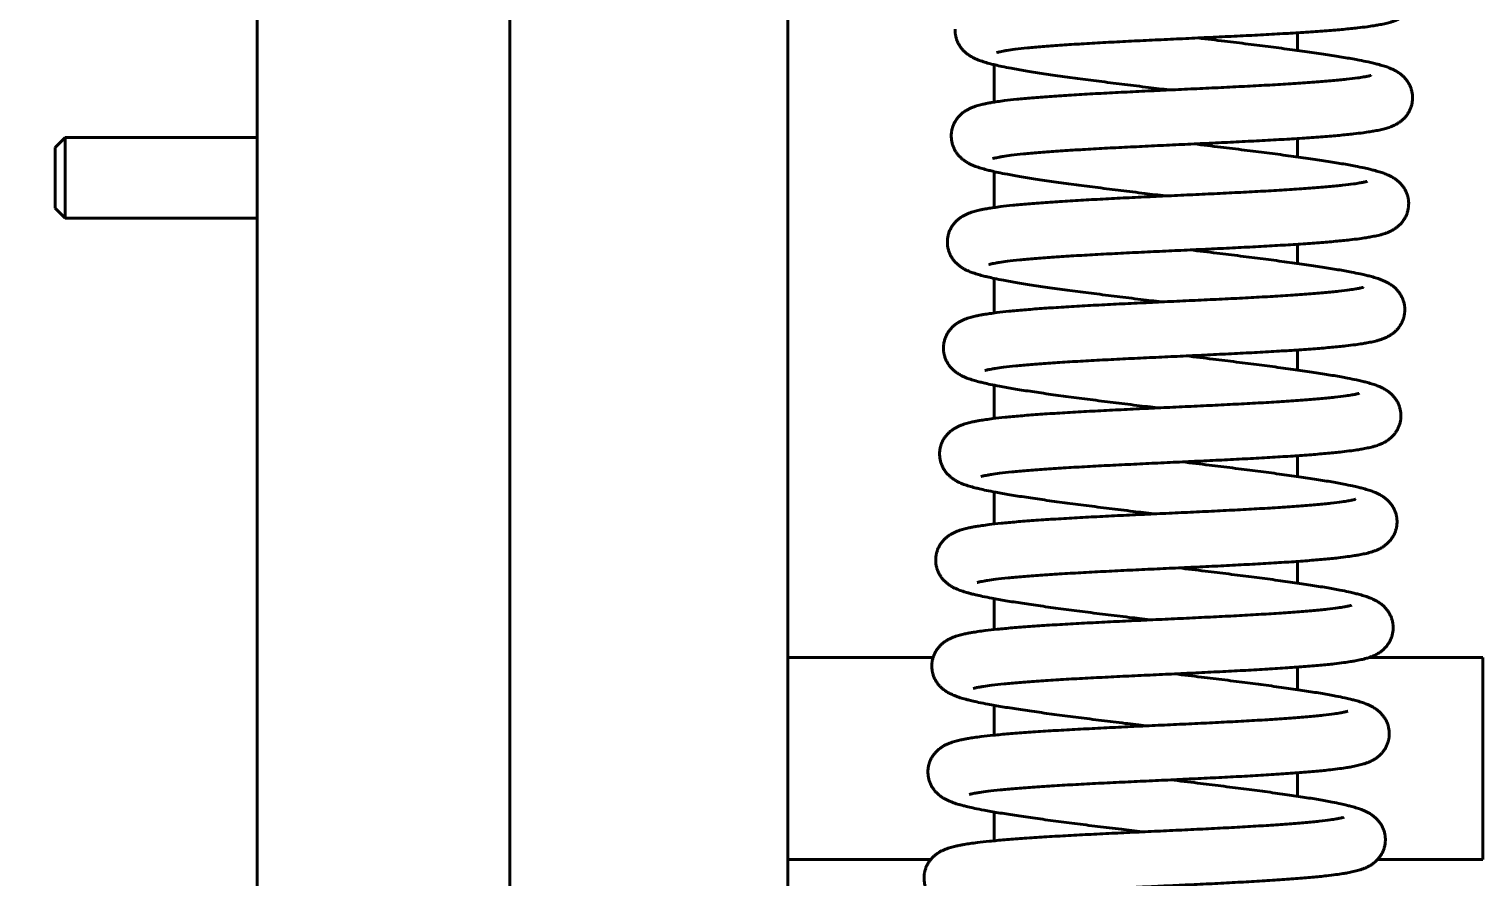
# Model space of a CAD drawing. Header units: millimetres. Extents: x 30271 to 35001, y 5679 to 9007.
# Drawn here: x 31768.6 to 32056.2, y 7870.9 to 8038.7 of the extents above; entities that cross this region are included whole.
import ezdxf

# ---------------------------------------------------------------- set-up
doc = ezdxf.new("R2010")
doc.units = ezdxf.units.MM
doc.linetypes.add('K5LT_BASIC', pattern=[0])
doc.layers.add('0 VIEW0', color=7, linetype='Continuous')
doc.layers.add('0 VIEW4', color=7, linetype='Continuous')
doc.styles.get("Standard").update_dxf_attribs({"font": 'verdana.TTF'})
doc.dimstyles.new('ISO-25', dxfattribs={"dimtxt": 80, "dimasz": 85, "dimexe": 20, "dimexo": 0, "dimgap": 20, "dimtad": 1, "dimtxsty": 'Standard', "dimcen": 2.5, "dimadec": 0, "dimazin": 0, "dimtfac": 1, "dimtmove": 0, "dimatfit": 3, "dimfxl": 0, "dimarcsym": 0})

# ---------------------------------------------------------------- blocks, each defined once
blk = doc.blocks.new('*D390')
at = {"layer": '0 VIEW4', "color": 0, "lineweight": -2}
for p, q in [((31884.63, 8748.66), (31711.42, 8748.66)), ((31731.42, 7835.28), (31731.42, 8663.66)), ((31843.73, 7750.28), (31711.42, 7750.28))]:
    blk.add_line(p, q, dxfattribs=at)
at = {"layer": '0 VIEW4', "color": 0}
for points in [[(31745.58, 8663.66), (31717.25, 8663.66), (31731.42, 8748.66)], [(31717.25, 7835.28), (31745.58, 7835.28), (31731.42, 7750.28)]]:
    blk.add_solid(points, dxfattribs=at)
at = {"layer": 'Defpoints', "color": 0}
for p in [(31731.42, 8748.66), (31884.63, 8748.66), (31843.73, 7750.28)]:
    blk.add_point(p, dxfattribs=at)
at = {"layer": '0 VIEW4', "color": 0, "linetype": 'K5LT_BASIC', "lineweight": 0, "ltscale": 100, "insert": (31691.42, 8249.47), "char_height": 40, "attachment_point": 5, "rotation": 90}
blk.add_mtext('L', dxfattribs=at)

msp = doc.modelspace()

# ---------------------------------------------------------------- linework, layer by layer
at = {"layer": '0 VIEW0', "color": 5, "linetype": 'K5LT_BASIC', "lineweight": 40}
for p, q in [((31813.726, 7829.284), (31813.726, 8539.284)), ((31863.726, 8539.284), (31863.726, 7829.284)), ((31918.726, 8529.284), (31918.726, 7829.284)), ((31918.726, 7829.284), (31918.726, 8135.284)), ((32019.51, 8034.505), (32019.51, 8037.999)), ((31959.51, 8031.685), (31959.51, 8024.266)), ((31775.726, 8017.284), (31773.726, 8015.284)), ((31775.726, 8017.284), (31813.726, 8017.284)), ((31775.726, 8017.284), (31775.726, 8001.284)), ((32019.51, 8013.413), (32019.51, 8017.062)), ((31773.726, 8015.284), (31773.726, 8003.284)), ((31959.51, 8010.521), (31959.51, 8003.396)), ((31775.726, 8001.284), (31773.726, 8003.284)), ((31775.726, 8001.284), (31813.726, 8001.284)), ((32019.51, 7992.321), (32019.51, 7996.126)), ((31959.51, 7989.368), (31959.51, 7982.516)), ((32019.51, 7971.226), (32019.51, 7975.191)), ((31959.51, 7968.224), (31959.51, 7961.628)), ((32019.51, 7950.131), (32019.51, 7954.258)), ((31959.51, 7947.088), (31959.51, 7940.733)), ((32019.51, 7929.033), (32019.51, 7933.326)), ((31959.51, 7925.958), (31959.51, 7919.832)), ((31918.726, 7914.284), (31947.442, 7914.284)), ((32033.638, 7914.284), (32056.226, 7914.284)), ((32056.226, 7914.284), (32056.226, 7874.284)), ((32019.51, 7907.934), (32019.51, 7912.395)), ((31959.51, 7904.833), (31959.51, 7898.926)), ((32019.51, 7886.833), (32019.51, 7891.467)), ((31959.51, 7883.713), (31959.51, 7878.016)), ((31946.956, 7874.284), (31918.726, 7874.284)), ((32056.226, 7874.284), (32035.367, 7874.284))]:
    msp.add_line(p, q, dxfattribs=at)
for points, knots in [([(32043.071, 8045.903), (32043.063, 8045.672), (32043.017, 8045.21), (32042.867, 8044.531), (32042.636, 8043.877), (32042.329, 8043.256), (32041.95, 8042.676), (32041.507, 8042.142), (32041.002, 8041.66), (32040.441, 8041.23), (32039.821, 8040.851), (32039.221, 8040.561), (32038.665, 8040.339), (32038.211, 8040.184), (32037.754, 8040.045), (32037.281, 8039.917), (32036.739, 8039.787), (32036.176, 8039.667), (32035.492, 8039.536), (32034.561, 8039.378), (32033.209, 8039.18), (32031.254, 8038.939), (32028.645, 8038.674), (32025.395, 8038.4), (32021.732, 8038.137), (32017.706, 8037.885), (32013.378, 8037.641), (32008.81, 8037.405), (32004.074, 8037.175), (31999.242, 8036.947), (31994.39, 8036.721), (31989.594, 8036.493), (31984.929, 8036.262), (31980.471, 8036.025), (31976.289, 8035.78), (31972.453, 8035.528), (31969.027, 8035.266), (31966.07, 8034.998), (31963.745, 8034.739), (31962.235, 8034.528), (31961.302, 8034.371), (31960.771, 8034.267), (31960.409, 8034.185), (31960.179, 8034.125), (31960.064, 8034.09), (31960.037, 8034.081), (31960.033, 8034.08)], [0, 0, 0, 0, 0.3126774, 0.6265971, 0.9447123, 1.269773, 1.6064316, 1.961802, 2.3469042, 2.7774334, 3.2793335, 3.8928726, 4.4104889, 4.9025019, 5.2640069, 5.8002264, 6.3360045, 6.8717827, 7.4075608, 8.2113329, 9.2834461, 10.6247441, 12.3990532, 14.2186829, 16.0664611, 17.9321959, 19.8093825, 21.6935925, 23.5816013, 25.4708738, 27.3592295, 29.2445953, 31.124789, 32.9972864, 34.8589209, 36.7054391, 38.5307735, 40.32574, 42.0754358, 43.5256194, 44.3280859, 45.1303191, 45.6648641, 46.198954, 46.7314699, 47, 47, 47, 47]), ([(31951.808, 8038.738), (31951.799, 8038.507), (31951.811, 8038.043), (31951.911, 8037.355), (31952.094, 8036.686), (31952.355, 8036.044), (31952.689, 8035.438), (31953.093, 8034.873), (31953.561, 8034.355), (31954.089, 8033.886), (31954.68, 8033.463), (31955.257, 8033.129), (31955.795, 8032.867), (31956.237, 8032.679), (31956.682, 8032.507), (31957.144, 8032.345), (31957.676, 8032.176), (31958.228, 8032.015), (31958.901, 8031.834), (31959.818, 8031.608), (31961.152, 8031.312), (31963.084, 8030.929), (31965.666, 8030.474), (31968.888, 8029.963), (31972.522, 8029.432), (31976.518, 8028.886), (31980.817, 8028.327), (31985.355, 8027.757), (31989.855, 8027.206), (31992.841, 8026.845), (31994.233, 8026.677)], [0, 0, 0, 0, 0.3843192, 0.7701653, 1.1611683, 1.5607081, 1.9745031, 2.4112973, 2.8846356, 3.4138092, 4.0307065, 4.784822, 5.4210365, 6.0257813, 6.4701156, 7.1291957, 7.7877333, 8.446271, 9.1048086, 10.0927439, 11.4105037, 13.0591248, 15.2399701, 17.4765202, 19.7476681, 22.040887, 24.3481816, 26.6641087, 28.9847051, 31, 31, 31, 31]), ([(32042.303, 8024.917), (32042.311, 8025.148), (32042.3, 8025.611), (32042.199, 8026.299), (32042.017, 8026.968), (32041.756, 8027.61), (32041.421, 8028.217), (32041.018, 8028.781), (32040.55, 8029.299), (32040.022, 8029.768), (32039.431, 8030.192), (32038.857, 8030.524), (32038.319, 8030.786), (32037.845, 8030.988), (32037.411, 8031.153), (32036.964, 8031.31), (32036.49, 8031.462), (32035.965, 8031.616), (32035.347, 8031.784), (32034.545, 8031.986), (32033.357, 8032.257), (32031.582, 8032.621), (32029.111, 8033.068), (32025.989, 8033.574), (32022.444, 8034.101), (32018.525, 8034.644), (32014.289, 8035.2), (32009.799, 8035.768), (32004.978, 8036.361), (32001.632, 8036.766), (31999.878, 8036.977)], [0, 0, 0, 0, 0.3841964, 0.7698201, 1.1602652, 1.5598921, 1.9744301, 2.4113334, 2.8838266, 3.4131193, 4.0301375, 4.7841697, 5.4120603, 6.0224243, 6.592392, 7.0785168, 7.7231762, 8.3564843, 8.9664014, 9.8577261, 10.9831517, 12.5765989, 14.7406988, 16.9669168, 19.2314848, 21.5204961, 23.8251337, 26.1394804, 28.4593009, 31, 31, 31, 31]), ([(31951.039, 8017.752), (31951.047, 8017.983), (31951.093, 8018.445), (31951.244, 8019.124), (31951.475, 8019.778), (31951.782, 8020.399), (31952.16, 8020.979), (31952.604, 8021.513), (31953.108, 8021.995), (31953.669, 8022.424), (31954.22, 8022.761), (31954.765, 8023.036), (31955.283, 8023.254), (31955.804, 8023.441), (31956.311, 8023.597), (31956.806, 8023.731), (31957.277, 8023.845), (31957.784, 8023.956), (31958.355, 8024.069), (31959.151, 8024.211), (31960.207, 8024.376), (31961.809, 8024.592), (31964.027, 8024.841), (31966.974, 8025.113), (31970.428, 8025.382), (31974.272, 8025.64), (31978.451, 8025.888), (31982.903, 8026.128), (31987.561, 8026.361), (31992.353, 8026.59), (31997.204, 8026.816), (32002.038, 8027.043), (32006.78, 8027.272), (32011.355, 8027.506), (32015.689, 8027.746), (32019.713, 8027.995), (32023.359, 8028.252), (32026.568, 8028.517), (32029.279, 8028.787), (32031.26, 8029.034), (32032.506, 8029.229), (32033.181, 8029.356), (32033.579, 8029.441), (32033.845, 8029.506), (32034.024, 8029.557), (32034.074, 8029.573), (32034.079, 8029.576)], [0, 0, 0, 0, 0.3123927, 0.6261803, 0.9437632, 1.2683347, 1.6047015, 1.9603052, 2.344795, 2.7747437, 3.2765352, 3.7144799, 4.2369204, 4.7593609, 5.2766206, 5.7804647, 6.2557903, 6.6731545, 7.2410291, 7.8428075, 8.7792866, 9.8507897, 11.459377, 13.2564057, 15.0893136, 16.9448536, 18.8148739, 20.6940125, 22.5785043, 24.4655098, 26.3527014, 28.2379801, 30.1192494, 31.9941961, 33.8600336, 35.7131444, 37.548526, 39.358845, 41.1326713, 42.8507408, 44.0565131, 44.858353, 45.3932334, 45.9280025, 46.4627716, 47, 47, 47, 47]), ([(32042.303, 8024.917), (32042.294, 8024.686), (32042.249, 8024.224), (32042.098, 8023.545), (32041.867, 8022.891), (32041.56, 8022.27), (32041.182, 8021.69), (32040.738, 8021.156), (32040.234, 8020.674), (32039.673, 8020.244), (32039.052, 8019.866), (32038.453, 8019.575), (32037.897, 8019.353), (32037.442, 8019.198), (32036.986, 8019.059), (32036.513, 8018.931), (32035.97, 8018.801), (32035.408, 8018.682), (32034.724, 8018.55), (32033.792, 8018.392), (32032.44, 8018.194), (32030.485, 8017.953), (32027.877, 8017.688), (32024.626, 8017.414), (32020.963, 8017.151), (32016.938, 8016.899), (32012.609, 8016.655), (32008.042, 8016.419), (32003.305, 8016.189), (31998.474, 8015.961), (31993.621, 8015.735), (31988.825, 8015.507), (31984.161, 8015.276), (31979.702, 8015.039), (31975.521, 8014.795), (31971.685, 8014.542), (31968.258, 8014.28), (31965.301, 8014.012), (31962.976, 8013.753), (31961.466, 8013.542), (31960.534, 8013.385), (31960.002, 8013.281), (31959.641, 8013.199), (31959.411, 8013.139), (31959.296, 8013.104), (31959.269, 8013.095), (31959.265, 8013.094)], [0, 0, 0, 0, 0.3126774, 0.6265971, 0.9447123, 1.269773, 1.6064316, 1.961802, 2.3469042, 2.7774334, 3.2793335, 3.8928726, 4.4104889, 4.9025019, 5.2640069, 5.8002264, 6.3360045, 6.8717827, 7.4075608, 8.2113329, 9.2834461, 10.6247441, 12.3990532, 14.2186829, 16.0664611, 17.9321959, 19.8093825, 21.6935925, 23.5816013, 25.4708738, 27.3592295, 29.2445953, 31.124789, 32.9972864, 34.8589209, 36.7054391, 38.5307735, 40.32574, 42.0754358, 43.5256194, 44.3280859, 45.1303191, 45.6648641, 46.198954, 46.7314699, 47, 47, 47, 47]), ([(31951.039, 8017.752), (31951.03, 8017.521), (31951.042, 8017.057), (31951.143, 8016.369), (31951.325, 8015.7), (31951.586, 8015.058), (31951.921, 8014.452), (31952.324, 8013.887), (31952.792, 8013.369), (31953.32, 8012.9), (31953.911, 8012.477), (31954.488, 8012.143), (31955.026, 8011.881), (31955.468, 8011.693), (31955.913, 8011.521), (31956.376, 8011.359), (31956.908, 8011.19), (31957.459, 8011.029), (31958.132, 8010.848), (31959.049, 8010.622), (31960.383, 8010.326), (31962.316, 8009.943), (31964.898, 8009.488), (31968.119, 8008.977), (31971.753, 8008.447), (31975.749, 8007.9), (31980.049, 8007.341), (31984.587, 8006.771), (31989.086, 8006.22), (31992.072, 8005.859), (31993.464, 8005.691)], [0, 0, 0, 0, 0.3843192, 0.7701653, 1.1611683, 1.5607081, 1.9745031, 2.4112973, 2.8846356, 3.4138092, 4.0307065, 4.784822, 5.4210365, 6.0257813, 6.4701156, 7.1291957, 7.7877333, 8.446271, 9.1048086, 10.0927439, 11.4105037, 13.0591248, 15.2399701, 17.4765202, 19.7476681, 22.040887, 24.3481816, 26.6641087, 28.9847051, 31, 31, 31, 31]), ([(32041.534, 8003.931), (32041.543, 8004.162), (32041.531, 8004.626), (32041.431, 8005.313), (32041.248, 8005.982), (32040.988, 8006.624), (32040.653, 8007.231), (32040.249, 8007.795), (32039.782, 8008.313), (32039.254, 8008.782), (32038.662, 8009.206), (32038.088, 8009.538), (32037.55, 8009.8), (32037.076, 8010.002), (32036.642, 8010.168), (32036.195, 8010.324), (32035.722, 8010.476), (32035.197, 8010.63), (32034.579, 8010.799), (32033.777, 8011), (32032.589, 8011.271), (32030.813, 8011.635), (32028.343, 8012.082), (32025.22, 8012.589), (32021.676, 8013.115), (32017.757, 8013.658), (32013.521, 8014.214), (32009.031, 8014.782), (32004.209, 8015.375), (32000.864, 8015.78), (31999.109, 8015.992)], [0, 0, 0, 0, 0.3841964, 0.7698201, 1.1602652, 1.5598921, 1.9744301, 2.4113334, 2.8838266, 3.4131193, 4.0301375, 4.7841697, 5.4120603, 6.0224243, 6.592392, 7.0785168, 7.7231762, 8.3564843, 8.9664014, 9.8577261, 10.9831517, 12.5765989, 14.7406988, 16.9669168, 19.2314848, 21.5204961, 23.8251337, 26.1394804, 28.459301, 31, 31, 31, 31]), ([(31950.271, 7996.766), (31950.279, 7996.997), (31950.324, 7997.459), (31950.475, 7998.138), (31950.706, 7998.792), (31951.013, 7999.413), (31951.391, 7999.993), (31951.835, 8000.527), (31952.34, 8001.009), (31952.901, 8001.438), (31953.451, 8001.775), (31953.996, 8002.05), (31954.514, 8002.268), (31955.036, 8002.455), (31955.543, 8002.611), (31956.037, 8002.745), (31956.508, 8002.859), (31957.015, 8002.97), (31957.586, 8003.084), (31958.382, 8003.225), (31959.439, 8003.391), (31961.04, 8003.606), (31963.259, 8003.855), (31966.205, 8004.128), (31969.66, 8004.396), (31973.504, 8004.654), (31977.683, 8004.902), (31982.135, 8005.142), (31986.792, 8005.375), (31991.584, 8005.604), (31996.435, 8005.83), (32001.27, 8006.057), (32006.012, 8006.286), (32010.587, 8006.52), (32014.921, 8006.76), (32018.944, 8007.009), (32022.591, 8007.266), (32025.799, 8007.531), (32028.51, 8007.801), (32030.491, 8008.048), (32031.738, 8008.243), (32032.412, 8008.37), (32032.811, 8008.455), (32033.076, 8008.52), (32033.256, 8008.571), (32033.306, 8008.588), (32033.31, 8008.59)], [0, 0, 0, 0, 0.3123927, 0.6261803, 0.9437632, 1.2683347, 1.6047015, 1.9603052, 2.344795, 2.7747437, 3.2765352, 3.7144799, 4.2369204, 4.7593609, 5.2766206, 5.7804647, 6.2557903, 6.6731545, 7.2410291, 7.8428075, 8.7792866, 9.8507897, 11.459377, 13.2564057, 15.0893136, 16.9448536, 18.8148739, 20.6940125, 22.5785043, 24.4655098, 26.3527014, 28.2379801, 30.1192494, 31.9941961, 33.8600336, 35.7131444, 37.548526, 39.358845, 41.1326713, 42.8507408, 44.0565131, 44.858353, 45.3932334, 45.9280025, 46.4627716, 47, 47, 47, 47]), ([(32041.534, 8003.931), (32041.526, 8003.7), (32041.48, 8003.238), (32041.33, 8002.559), (32041.099, 8001.905), (32040.791, 8001.284), (32040.413, 8000.704), (32039.969, 8000.17), (32039.465, 7999.688), (32038.904, 7999.258), (32038.284, 7998.88), (32037.684, 7998.59), (32037.128, 7998.367), (32036.674, 7998.212), (32036.217, 7998.073), (32035.744, 7997.945), (32035.201, 7997.816), (32034.639, 7997.696), (32033.955, 7997.564), (32033.024, 7997.406), (32031.672, 7997.208), (32029.717, 7996.967), (32027.108, 7996.702), (32023.858, 7996.428), (32020.195, 7996.165), (32016.169, 7995.913), (32011.841, 7995.669), (32007.273, 7995.433), (32002.537, 7995.203), (31997.705, 7994.975), (31992.853, 7994.749), (31988.057, 7994.521), (31983.392, 7994.29), (31978.934, 7994.053), (31974.752, 7993.809), (31970.916, 7993.556), (31967.49, 7993.295), (31964.533, 7993.026), (31962.208, 7992.767), (31960.698, 7992.556), (31959.765, 7992.399), (31959.234, 7992.295), (31958.872, 7992.213), (31958.642, 7992.153), (31958.527, 7992.118), (31958.5, 7992.109), (31958.496, 7992.108)], [0, 0, 0, 0, 0.3126774, 0.6265971, 0.9447123, 1.269773, 1.6064316, 1.961802, 2.3469042, 2.7774334, 3.2793335, 3.8928726, 4.4104889, 4.9025019, 5.2640069, 5.8002264, 6.3360045, 6.8717827, 7.4075608, 8.2113329, 9.2834461, 10.6247441, 12.3990532, 14.2186829, 16.0664611, 17.9321959, 19.8093825, 21.6935925, 23.5816013, 25.4708738, 27.3592295, 29.2445953, 31.124789, 32.9972864, 34.8589209, 36.7054391, 38.5307735, 40.32574, 42.0754358, 43.5256194, 44.3280859, 45.1303191, 45.6648641, 46.198954, 46.7314699, 47, 47, 47, 47]), ([(31950.271, 7996.766), (31950.262, 7996.535), (31950.274, 7996.071), (31950.374, 7995.383), (31950.557, 7994.714), (31950.818, 7994.072), (31951.152, 7993.466), (31951.556, 7992.901), (31952.023, 7992.383), (31952.552, 7991.914), (31953.143, 7991.491), (31953.719, 7991.158), (31954.258, 7990.895), (31954.699, 7990.707), (31955.145, 7990.535), (31955.607, 7990.373), (31956.139, 7990.204), (31956.691, 7990.043), (31957.363, 7989.862), (31958.281, 7989.636), (31959.615, 7989.34), (31961.547, 7988.957), (31964.129, 7988.502), (31967.351, 7987.991), (31970.985, 7987.461), (31974.981, 7986.914), (31979.28, 7986.355), (31983.818, 7985.785), (31988.317, 7985.234), (31991.304, 7984.873), (31992.696, 7984.705)], [0, 0, 0, 0, 0.3843192, 0.7701653, 1.1611683, 1.5607081, 1.9745031, 2.4112973, 2.8846356, 3.4138092, 4.0307065, 4.784822, 5.4210365, 6.0257813, 6.4701156, 7.1291957, 7.7877333, 8.446271, 9.1048086, 10.0927439, 11.4105037, 13.0591248, 15.2399701, 17.4765202, 19.7476681, 22.040887, 24.3481816, 26.6641087, 28.9847051, 31, 31, 31, 31]), ([(32040.765, 7982.945), (32040.774, 7983.176), (32040.763, 7983.64), (32040.662, 7984.327), (32040.48, 7984.996), (32040.219, 7985.638), (32039.884, 7986.245), (32039.48, 7986.809), (32039.013, 7987.327), (32038.485, 7987.796), (32037.894, 7988.22), (32037.32, 7988.552), (32036.782, 7988.814), (32036.308, 7989.016), (32035.874, 7989.182), (32035.427, 7989.338), (32034.953, 7989.49), (32034.428, 7989.644), (32033.81, 7989.813), (32033.008, 7990.014), (32031.82, 7990.286), (32030.045, 7990.649), (32027.574, 7991.096), (32024.452, 7991.603), (32020.907, 7992.129), (32016.988, 7992.672), (32012.752, 7993.229), (32008.262, 7993.796), (32003.44, 7994.389), (32000.095, 7994.794), (31998.34, 7995.006)], [0, 0, 0, 0, 0.3841964, 0.7698201, 1.1602652, 1.5598921, 1.9744301, 2.4113334, 2.8838266, 3.4131193, 4.0301375, 4.7841697, 5.4120603, 6.0224243, 6.592392, 7.0785168, 7.7231762, 8.3564843, 8.9664014, 9.8577261, 10.9831517, 12.5765989, 14.7406988, 16.9669168, 19.2314848, 21.5204961, 23.8251337, 26.1394804, 28.4593009, 31, 31, 31, 31]), ([(31949.502, 7975.78), (31949.51, 7976.011), (31949.556, 7976.473), (31949.707, 7977.152), (31949.938, 7977.806), (31950.245, 7978.427), (31950.623, 7979.007), (31951.067, 7979.541), (31951.571, 7980.023), (31952.132, 7980.453), (31952.683, 7980.789), (31953.228, 7981.064), (31953.746, 7981.282), (31954.267, 7981.469), (31954.774, 7981.625), (31955.269, 7981.759), (31955.74, 7981.873), (31956.247, 7981.984), (31956.818, 7982.098), (31957.614, 7982.239), (31958.67, 7982.405), (31960.271, 7982.62), (31962.49, 7982.869), (31965.437, 7983.142), (31968.891, 7983.41), (31972.735, 7983.668), (31976.914, 7983.916), (31981.366, 7984.156), (31986.024, 7984.389), (31990.815, 7984.618), (31995.666, 7984.844), (32000.501, 7985.071), (32005.243, 7985.3), (32009.818, 7985.534), (32014.152, 7985.774), (32018.176, 7986.023), (32021.822, 7986.28), (32025.03, 7986.545), (32027.741, 7986.815), (32029.722, 7987.062), (32030.969, 7987.257), (32031.644, 7987.384), (32032.042, 7987.47), (32032.308, 7987.534), (32032.487, 7987.585), (32032.537, 7987.602), (32032.542, 7987.604)], [0, 0, 0, 0, 0.3123927, 0.6261803, 0.9437632, 1.2683347, 1.6047015, 1.9603052, 2.344795, 2.7747437, 3.2765352, 3.7144799, 4.2369204, 4.7593609, 5.2766206, 5.7804647, 6.2557903, 6.6731545, 7.2410291, 7.8428075, 8.7792866, 9.8507897, 11.459377, 13.2564057, 15.0893136, 16.9448536, 18.8148739, 20.6940125, 22.5785043, 24.4655098, 26.3527014, 28.2379801, 30.1192494, 31.9941961, 33.8600336, 35.7131444, 37.548526, 39.358845, 41.1326713, 42.8507408, 44.0565131, 44.858353, 45.3932334, 45.9280025, 46.4627716, 47, 47, 47, 47]), ([(32040.765, 7982.945), (32040.757, 7982.714), (32040.712, 7982.252), (32040.561, 7981.573), (32040.33, 7980.919), (32040.023, 7980.298), (32039.645, 7979.718), (32039.201, 7979.184), (32038.697, 7978.702), (32038.135, 7978.273), (32037.515, 7977.894), (32036.916, 7977.604), (32036.359, 7977.382), (32035.905, 7977.226), (32035.449, 7977.087), (32034.976, 7976.959), (32034.433, 7976.83), (32033.871, 7976.71), (32033.187, 7976.578), (32032.255, 7976.42), (32030.903, 7976.222), (32028.948, 7975.981), (32026.339, 7975.716), (32023.089, 7975.443), (32019.426, 7975.179), (32015.401, 7974.927), (32011.072, 7974.683), (32006.505, 7974.447), (32001.768, 7974.217), (31996.936, 7973.99), (31992.084, 7973.763), (31987.288, 7973.535), (31982.624, 7973.304), (31978.165, 7973.067), (31973.984, 7972.823), (31970.148, 7972.57), (31966.721, 7972.309), (31963.764, 7972.04), (31961.439, 7971.781), (31959.929, 7971.57), (31958.996, 7971.413), (31958.465, 7971.309), (31958.104, 7971.227), (31957.874, 7971.167), (31957.759, 7971.132), (31957.731, 7971.123), (31957.727, 7971.122)], [0, 0, 0, 0, 0.3126774, 0.6265971, 0.9447123, 1.269773, 1.6064316, 1.961802, 2.3469042, 2.7774334, 3.2793335, 3.8928726, 4.4104889, 4.9025019, 5.2640069, 5.8002264, 6.3360045, 6.8717827, 7.4075608, 8.2113329, 9.2834461, 10.6247441, 12.3990532, 14.2186829, 16.0664611, 17.9321959, 19.8093825, 21.6935925, 23.5816013, 25.4708738, 27.3592295, 29.2445953, 31.124789, 32.9972864, 34.8589209, 36.7054391, 38.5307735, 40.32574, 42.0754358, 43.5256194, 44.3280859, 45.1303191, 45.6648641, 46.198954, 46.7314699, 47, 47, 47, 47]), ([(31949.502, 7975.78), (31949.493, 7975.549), (31949.505, 7975.085), (31949.606, 7974.397), (31949.788, 7973.728), (31950.049, 7973.086), (31950.384, 7972.48), (31950.787, 7971.915), (31951.255, 7971.397), (31951.783, 7970.928), (31952.374, 7970.505), (31952.951, 7970.172), (31953.489, 7969.909), (31953.931, 7969.721), (31954.376, 7969.55), (31954.838, 7969.387), (31955.37, 7969.218), (31955.922, 7969.057), (31956.595, 7968.876), (31957.512, 7968.65), (31958.846, 7968.354), (31960.778, 7967.971), (31963.361, 7967.516), (31966.582, 7967.005), (31970.216, 7966.475), (31974.212, 7965.928), (31978.512, 7965.369), (31983.05, 7964.799), (31987.549, 7964.248), (31990.535, 7963.887), (31991.927, 7963.719)], [0, 0, 0, 0, 0.3843192, 0.7701653, 1.1611683, 1.5607081, 1.9745031, 2.4112973, 2.8846356, 3.4138092, 4.0307065, 4.784822, 5.4210365, 6.0257813, 6.4701156, 7.1291957, 7.7877333, 8.446271, 9.1048086, 10.0927439, 11.4105037, 13.0591248, 15.2399701, 17.4765202, 19.7476681, 22.040887, 24.3481816, 26.6641087, 28.9847051, 31, 31, 31, 31]), ([(32039.997, 7961.959), (32040.006, 7962.19), (32039.994, 7962.654), (32039.893, 7963.341), (32039.711, 7964.01), (32039.45, 7964.652), (32039.116, 7965.259), (32038.712, 7965.824), (32038.244, 7966.341), (32037.716, 7966.81), (32037.125, 7967.234), (32036.551, 7967.566), (32036.013, 7967.828), (32035.539, 7968.03), (32035.105, 7968.196), (32034.658, 7968.352), (32034.184, 7968.504), (32033.659, 7968.658), (32033.041, 7968.827), (32032.239, 7969.028), (32031.051, 7969.3), (32029.276, 7969.663), (32026.806, 7970.111), (32023.683, 7970.617), (32020.138, 7971.143), (32016.22, 7971.686), (32011.983, 7972.243), (32007.494, 7972.81), (32002.672, 7973.403), (31999.327, 7973.808), (31997.572, 7974.02)], [0, 0, 0, 0, 0.3841964, 0.7698201, 1.1602652, 1.5598921, 1.9744301, 2.4113334, 2.8838266, 3.4131193, 4.0301375, 4.7841697, 5.4120603, 6.0224243, 6.592392, 7.0785168, 7.7231762, 8.3564843, 8.9664014, 9.8577261, 10.9831517, 12.5765989, 14.7406988, 16.9669168, 19.2314848, 21.5204961, 23.8251337, 26.1394804, 28.4593009, 31, 31, 31, 31]), ([(31948.733, 7954.794), (31948.742, 7955.025), (31948.787, 7955.487), (31948.938, 7956.166), (31949.169, 7956.82), (31949.476, 7957.441), (31949.854, 7958.021), (31950.298, 7958.555), (31950.803, 7959.037), (31951.364, 7959.467), (31951.914, 7959.803), (31952.459, 7960.078), (31952.977, 7960.297), (31953.499, 7960.483), (31954.006, 7960.64), (31954.5, 7960.773), (31954.971, 7960.887), (31955.478, 7960.998), (31956.049, 7961.112), (31956.845, 7961.254), (31957.902, 7961.419), (31959.503, 7961.634), (31961.722, 7961.883), (31964.668, 7962.156), (31968.123, 7962.424), (31971.967, 7962.682), (31976.146, 7962.93), (31980.598, 7963.17), (31985.255, 7963.403), (31990.047, 7963.632), (31994.898, 7963.858), (31999.733, 7964.085), (32004.475, 7964.314), (32009.049, 7964.548), (32013.383, 7964.788), (32017.407, 7965.037), (32021.054, 7965.294), (32024.262, 7965.559), (32026.973, 7965.829), (32028.954, 7966.076), (32030.2, 7966.271), (32030.875, 7966.398), (32031.274, 7966.484), (32031.539, 7966.548), (32031.719, 7966.599), (32031.768, 7966.616), (32031.773, 7966.618)], [0, 0, 0, 0, 0.3123927, 0.6261803, 0.9437632, 1.2683347, 1.6047015, 1.9603052, 2.344795, 2.7747437, 3.2765352, 3.7144799, 4.2369204, 4.7593609, 5.2766206, 5.7804647, 6.2557903, 6.6731545, 7.2410291, 7.8428075, 8.7792866, 9.8507897, 11.459377, 13.2564057, 15.0893136, 16.9448536, 18.8148739, 20.6940125, 22.5785043, 24.4655098, 26.3527014, 28.2379801, 30.1192494, 31.9941961, 33.8600336, 35.7131444, 37.548526, 39.358845, 41.1326713, 42.8507408, 44.0565131, 44.858353, 45.3932334, 45.9280025, 46.4627716, 47, 47, 47, 47]), ([(32039.997, 7961.959), (32039.989, 7961.728), (32039.943, 7961.266), (32039.792, 7960.587), (32039.561, 7959.933), (32039.254, 7959.312), (32038.876, 7958.732), (32038.432, 7958.198), (32037.928, 7957.716), (32037.367, 7957.287), (32036.746, 7956.908), (32036.147, 7956.618), (32035.591, 7956.396), (32035.137, 7956.24), (32034.68, 7956.101), (32034.207, 7955.973), (32033.664, 7955.844), (32033.102, 7955.724), (32032.418, 7955.592), (32031.486, 7955.434), (32030.135, 7955.236), (32028.179, 7954.996), (32025.571, 7954.731), (32022.32, 7954.457), (32018.657, 7954.194), (32014.632, 7953.941), (32010.303, 7953.697), (32005.736, 7953.461), (32001, 7953.231), (31996.168, 7953.004), (31991.316, 7952.777), (31986.52, 7952.55), (31981.855, 7952.318), (31977.396, 7952.081), (31973.215, 7951.837), (31969.379, 7951.584), (31965.953, 7951.323), (31962.995, 7951.054), (31960.671, 7950.795), (31959.161, 7950.584), (31958.228, 7950.427), (31957.697, 7950.323), (31957.335, 7950.241), (31957.105, 7950.181), (31956.99, 7950.146), (31956.963, 7950.137), (31956.959, 7950.136)], [0, 0, 0, 0, 0.3126774, 0.6265971, 0.9447123, 1.269773, 1.6064316, 1.961802, 2.3469042, 2.7774334, 3.2793335, 3.8928726, 4.4104889, 4.9025019, 5.2640069, 5.8002264, 6.3360045, 6.8717827, 7.4075608, 8.2113329, 9.2834461, 10.6247441, 12.3990532, 14.2186829, 16.0664611, 17.9321959, 19.8093825, 21.6935925, 23.5816013, 25.4708738, 27.3592295, 29.2445953, 31.124789, 32.9972864, 34.8589209, 36.7054391, 38.5307735, 40.32574, 42.0754358, 43.5256194, 44.3280859, 45.1303191, 45.6648641, 46.198954, 46.7314699, 47, 47, 47, 47]), ([(31948.733, 7954.794), (31948.725, 7954.563), (31948.736, 7954.099), (31948.837, 7953.411), (31949.02, 7952.742), (31949.28, 7952.1), (31949.615, 7951.494), (31950.019, 7950.929), (31950.486, 7950.411), (31951.015, 7949.942), (31951.606, 7949.519), (31952.182, 7949.186), (31952.721, 7948.924), (31953.162, 7948.735), (31953.607, 7948.564), (31954.07, 7948.401), (31954.602, 7948.232), (31955.154, 7948.071), (31955.826, 7947.89), (31956.744, 7947.664), (31958.077, 7947.368), (31960.01, 7946.985), (31962.592, 7946.53), (31965.814, 7946.019), (31969.448, 7945.489), (31973.444, 7944.942), (31977.743, 7944.383), (31982.281, 7943.813), (31986.78, 7943.262), (31989.766, 7942.901), (31991.158, 7942.733)], [0, 0, 0, 0, 0.3843192, 0.7701653, 1.1611683, 1.5607081, 1.9745031, 2.4112973, 2.8846356, 3.4138092, 4.0307065, 4.784822, 5.4210365, 6.0257813, 6.4701156, 7.1291957, 7.7877333, 8.446271, 9.1048086, 10.0927439, 11.4105037, 13.0591248, 15.2399701, 17.4765202, 19.7476681, 22.040887, 24.3481816, 26.6641087, 28.9847051, 31, 31, 31, 31]), ([(32039.228, 7940.973), (32039.237, 7941.204), (32039.225, 7941.668), (32039.125, 7942.355), (32038.943, 7943.024), (32038.682, 7943.666), (32038.347, 7944.273), (32037.943, 7944.838), (32037.476, 7945.355), (32036.948, 7945.824), (32036.357, 7946.248), (32035.782, 7946.58), (32035.244, 7946.842), (32034.771, 7947.044), (32034.337, 7947.21), (32033.889, 7947.366), (32033.416, 7947.518), (32032.891, 7947.672), (32032.273, 7947.841), (32031.471, 7948.042), (32030.283, 7948.314), (32028.508, 7948.677), (32026.037, 7949.125), (32022.915, 7949.631), (32019.37, 7950.157), (32015.451, 7950.7), (32011.215, 7951.257), (32006.725, 7951.824), (32001.903, 7952.417), (31998.558, 7952.822), (31996.803, 7953.034)], [0, 0, 0, 0, 0.3841964, 0.7698201, 1.1602652, 1.5598921, 1.9744301, 2.4113334, 2.8838266, 3.4131193, 4.0301375, 4.7841697, 5.4120603, 6.0224243, 6.592392, 7.0785168, 7.7231762, 8.3564843, 8.9664014, 9.8577261, 10.9831517, 12.5765989, 14.7406988, 16.9669168, 19.2314848, 21.5204961, 23.8251337, 26.1394804, 28.4593009, 31, 31, 31, 31]), ([(31947.965, 7933.808), (31947.973, 7934.039), (31948.019, 7934.501), (31948.169, 7935.18), (31948.4, 7935.834), (31948.707, 7936.455), (31949.086, 7937.035), (31949.53, 7937.569), (31950.034, 7938.052), (31950.595, 7938.481), (31951.145, 7938.817), (31951.691, 7939.092), (31952.208, 7939.311), (31952.73, 7939.497), (31953.237, 7939.654), (31953.732, 7939.787), (31954.203, 7939.901), (31954.709, 7940.012), (31955.281, 7940.126), (31956.077, 7940.268), (31957.133, 7940.433), (31958.734, 7940.648), (31960.953, 7940.897), (31963.9, 7941.17), (31967.354, 7941.438), (31971.198, 7941.696), (31975.377, 7941.944), (31979.829, 7942.184), (31984.487, 7942.417), (31989.278, 7942.646), (31994.129, 7942.872), (31998.964, 7943.099), (32003.706, 7943.328), (32008.281, 7943.562), (32012.615, 7943.803), (32016.638, 7944.051), (32020.285, 7944.308), (32023.493, 7944.573), (32026.204, 7944.843), (32028.185, 7945.091), (32029.432, 7945.285), (32030.107, 7945.412), (32030.505, 7945.498), (32030.771, 7945.562), (32030.95, 7945.613), (32031, 7945.63), (32031.005, 7945.632)], [0, 0, 0, 0, 0.3123927, 0.6261803, 0.9437632, 1.2683347, 1.6047015, 1.9603052, 2.344795, 2.7747437, 3.2765352, 3.7144799, 4.2369204, 4.7593609, 5.2766206, 5.7804647, 6.2557903, 6.6731545, 7.2410291, 7.8428075, 8.7792866, 9.8507897, 11.459377, 13.2564057, 15.0893136, 16.9448536, 18.8148739, 20.6940125, 22.5785043, 24.4655098, 26.3527014, 28.2379801, 30.1192494, 31.9941961, 33.8600336, 35.7131444, 37.548526, 39.358845, 41.1326713, 42.8507408, 44.0565131, 44.858353, 45.3932334, 45.9280025, 46.4627716, 47, 47, 47, 47]), ([(32039.228, 7940.973), (32039.22, 7940.742), (32039.175, 7940.28), (32039.024, 7939.601), (32038.793, 7938.947), (32038.486, 7938.326), (32038.108, 7937.746), (32037.664, 7937.212), (32037.16, 7936.73), (32036.598, 7936.301), (32035.978, 7935.922), (32035.378, 7935.632), (32034.822, 7935.41), (32034.368, 7935.254), (32033.912, 7935.116), (32033.439, 7934.988), (32032.896, 7934.858), (32032.334, 7934.738), (32031.649, 7934.606), (32030.718, 7934.448), (32029.366, 7934.25), (32027.411, 7934.01), (32024.802, 7933.745), (32021.552, 7933.471), (32017.889, 7933.208), (32013.864, 7932.955), (32009.535, 7932.712), (32004.967, 7932.476), (32000.231, 7932.245), (31995.399, 7932.018), (31990.547, 7931.791), (31985.751, 7931.564), (31981.087, 7931.332), (31976.628, 7931.095), (31972.446, 7930.851), (31968.611, 7930.598), (31965.184, 7930.337), (31962.227, 7930.068), (31959.902, 7929.809), (31958.392, 7929.598), (31957.459, 7929.441), (31956.928, 7929.337), (31956.566, 7929.255), (31956.336, 7929.195), (31956.221, 7929.161), (31956.194, 7929.151), (31956.19, 7929.15)], [0, 0, 0, 0, 0.3126774, 0.6265971, 0.9447123, 1.269773, 1.6064316, 1.961802, 2.3469042, 2.7774334, 3.2793335, 3.8928726, 4.4104889, 4.9025019, 5.2640069, 5.8002264, 6.3360045, 6.8717827, 7.4075608, 8.2113329, 9.2834461, 10.6247441, 12.3990532, 14.2186829, 16.0664611, 17.9321959, 19.8093825, 21.6935925, 23.5816013, 25.4708738, 27.3592295, 29.2445953, 31.124789, 32.9972864, 34.8589209, 36.7054391, 38.5307735, 40.32574, 42.0754358, 43.5256194, 44.3280859, 45.1303191, 45.6648641, 46.198954, 46.7314699, 47, 47, 47, 47]), ([(31947.965, 7933.808), (31947.956, 7933.577), (31947.968, 7933.113), (31948.068, 7932.426), (31948.251, 7931.756), (31948.512, 7931.114), (31948.847, 7930.508), (31949.25, 7929.943), (31949.718, 7929.425), (31950.246, 7928.956), (31950.837, 7928.533), (31951.414, 7928.2), (31951.952, 7927.938), (31952.394, 7927.75), (31952.839, 7927.578), (31953.301, 7927.415), (31953.833, 7927.246), (31954.385, 7927.086), (31955.058, 7926.904), (31955.975, 7926.678), (31957.309, 7926.382), (31959.241, 7925.999), (31961.824, 7925.544), (31965.045, 7925.033), (31968.679, 7924.503), (31972.675, 7923.956), (31976.975, 7923.397), (31981.512, 7922.827), (31986.012, 7922.277), (31988.998, 7921.915), (31990.39, 7921.748)], [0, 0, 0, 0, 0.3843192, 0.7701653, 1.1611683, 1.5607081, 1.9745031, 2.4112973, 2.8846356, 3.4138092, 4.0307065, 4.784822, 5.4210365, 6.0257813, 6.4701156, 7.1291957, 7.7877333, 8.446271, 9.1048086, 10.0927439, 11.4105037, 13.0591248, 15.2399701, 17.4765202, 19.7476681, 22.040887, 24.3481816, 26.6641087, 28.9847051, 31, 31, 31, 31]), ([(32038.46, 7919.987), (32038.468, 7920.218), (32038.457, 7920.682), (32038.356, 7921.369), (32038.174, 7922.038), (32037.913, 7922.68), (32037.578, 7923.287), (32037.175, 7923.852), (32036.707, 7924.369), (32036.179, 7924.839), (32035.588, 7925.262), (32035.014, 7925.594), (32034.476, 7925.856), (32034.002, 7926.058), (32033.568, 7926.224), (32033.121, 7926.38), (32032.647, 7926.532), (32032.122, 7926.686), (32031.504, 7926.855), (32030.702, 7927.056), (32029.514, 7927.328), (32027.739, 7927.691), (32025.269, 7928.139), (32022.146, 7928.645), (32018.601, 7929.171), (32014.682, 7929.714), (32010.446, 7930.271), (32005.956, 7930.838), (32001.135, 7931.431), (31997.79, 7931.836), (31996.035, 7932.048)], [0, 0, 0, 0, 0.3841964, 0.7698201, 1.1602652, 1.5598921, 1.9744301, 2.4113334, 2.8838266, 3.4131193, 4.0301375, 4.7841697, 5.4120603, 6.0224243, 6.592392, 7.0785168, 7.7231762, 8.3564843, 8.9664014, 9.8577261, 10.9831517, 12.5765989, 14.7406988, 16.9669168, 19.2314848, 21.5204961, 23.8251337, 26.1394804, 28.4593009, 31, 31, 31, 31]), ([(31947.196, 7912.822), (31947.204, 7913.053), (31947.25, 7913.516), (31947.401, 7914.194), (31947.632, 7914.848), (31947.939, 7915.469), (31948.317, 7916.049), (31948.761, 7916.583), (31949.266, 7917.066), (31949.827, 7917.495), (31950.377, 7917.831), (31950.922, 7918.106), (31951.44, 7918.325), (31951.962, 7918.511), (31952.469, 7918.668), (31952.963, 7918.801), (31953.434, 7918.915), (31953.941, 7919.026), (31954.512, 7919.14), (31955.308, 7919.282), (31956.364, 7919.447), (31957.966, 7919.662), (31960.184, 7919.911), (31963.131, 7920.184), (31966.586, 7920.452), (31970.43, 7920.71), (31974.609, 7920.958), (31979.061, 7921.198), (31983.718, 7921.431), (31988.51, 7921.66), (31993.361, 7921.886), (31998.195, 7922.113), (32002.938, 7922.342), (32007.512, 7922.576), (32011.846, 7922.817), (32015.87, 7923.065), (32019.517, 7923.322), (32022.725, 7923.587), (32025.436, 7923.858), (32027.417, 7924.105), (32028.663, 7924.299), (32029.338, 7924.426), (32029.736, 7924.512), (32030.002, 7924.576), (32030.181, 7924.627), (32030.231, 7924.644), (32030.236, 7924.646)], [0, 0, 0, 0, 0.3123927, 0.6261803, 0.9437632, 1.2683347, 1.6047015, 1.9603052, 2.344795, 2.7747437, 3.2765352, 3.7144799, 4.2369204, 4.7593609, 5.2766206, 5.7804647, 6.2557903, 6.6731545, 7.2410291, 7.8428075, 8.7792866, 9.8507897, 11.459377, 13.2564057, 15.0893136, 16.9448536, 18.8148739, 20.6940125, 22.5785043, 24.4655098, 26.3527014, 28.2379801, 30.1192494, 31.9941961, 33.8600336, 35.7131444, 37.548526, 39.358845, 41.1326713, 42.8507408, 44.0565131, 44.858353, 45.3932334, 45.9280025, 46.4627716, 47, 47, 47, 47]), ([(32038.46, 7919.987), (32038.452, 7919.756), (32038.406, 7919.294), (32038.255, 7918.616), (32038.024, 7917.961), (32037.717, 7917.34), (32037.339, 7916.76), (32036.895, 7916.226), (32036.391, 7915.744), (32035.83, 7915.315), (32035.209, 7914.936), (32034.61, 7914.646), (32034.054, 7914.424), (32033.6, 7914.268), (32033.143, 7914.13), (32032.67, 7914.002), (32032.127, 7913.872), (32031.565, 7913.752), (32030.881, 7913.621), (32029.949, 7913.462), (32028.598, 7913.264), (32026.642, 7913.024), (32024.034, 7912.759), (32020.783, 7912.485), (32017.12, 7912.222), (32013.095, 7911.969), (32008.766, 7911.726), (32004.199, 7911.49), (31999.463, 7911.259), (31994.631, 7911.032), (31989.779, 7910.805), (31984.982, 7910.578), (31980.318, 7910.346), (31975.859, 7910.109), (31971.678, 7909.865), (31967.842, 7909.612), (31964.415, 7909.351), (31961.458, 7909.082), (31959.134, 7908.823), (31957.624, 7908.612), (31956.691, 7908.455), (31956.16, 7908.351), (31955.798, 7908.269), (31955.568, 7908.21), (31955.453, 7908.175), (31955.426, 7908.165), (31955.422, 7908.164)], [0, 0, 0, 0, 0.3126774, 0.6265971, 0.9447123, 1.269773, 1.6064316, 1.961802, 2.3469042, 2.7774334, 3.2793335, 3.8928726, 4.4104889, 4.9025019, 5.2640069, 5.8002264, 6.3360045, 6.8717827, 7.4075608, 8.2113329, 9.2834461, 10.6247441, 12.3990532, 14.2186829, 16.0664611, 17.9321959, 19.8093825, 21.6935925, 23.5816013, 25.4708738, 27.3592295, 29.2445953, 31.124789, 32.9972864, 34.8589209, 36.7054391, 38.5307735, 40.32574, 42.0754358, 43.5256194, 44.3280859, 45.1303191, 45.6648641, 46.198954, 46.7314699, 47, 47, 47, 47]), ([(31947.196, 7912.822), (31947.188, 7912.591), (31947.199, 7912.127), (31947.3, 7911.44), (31947.482, 7910.77), (31947.743, 7910.128), (31948.078, 7909.522), (31948.482, 7908.957), (31948.949, 7908.44), (31949.478, 7907.97), (31950.069, 7907.547), (31950.645, 7907.214), (31951.184, 7906.952), (31951.625, 7906.764), (31952.07, 7906.592), (31952.533, 7906.429), (31953.065, 7906.26), (31953.617, 7906.1), (31954.289, 7905.919), (31955.207, 7905.692), (31956.54, 7905.396), (31958.473, 7905.013), (31961.055, 7904.558), (31964.277, 7904.047), (31967.911, 7903.517), (31971.907, 7902.97), (31976.206, 7902.411), (31980.744, 7901.842), (31985.243, 7901.291), (31988.229, 7900.93), (31989.621, 7900.762)], [0, 0, 0, 0, 0.3843192, 0.7701653, 1.1611683, 1.5607081, 1.9745031, 2.4112973, 2.8846356, 3.4138092, 4.0307065, 4.784822, 5.4210365, 6.0257813, 6.4701156, 7.1291957, 7.7877333, 8.446271, 9.1048086, 10.0927439, 11.4105037, 13.0591248, 15.2399701, 17.4765202, 19.7476681, 22.040887, 24.3481816, 26.6641087, 28.9847051, 31, 31, 31, 31]), ([(32037.691, 7899.001), (32037.7, 7899.232), (32037.688, 7899.696), (32037.588, 7900.383), (32037.405, 7901.052), (32037.145, 7901.694), (32036.81, 7902.301), (32036.406, 7902.866), (32035.939, 7903.383), (32035.411, 7903.853), (32034.819, 7904.276), (32034.245, 7904.608), (32033.707, 7904.87), (32033.233, 7905.072), (32032.799, 7905.238), (32032.352, 7905.394), (32031.879, 7905.546), (32031.354, 7905.7), (32030.736, 7905.869), (32029.934, 7906.07), (32028.746, 7906.342), (32026.97, 7906.705), (32024.5, 7907.153), (32021.377, 7907.659), (32017.833, 7908.185), (32013.914, 7908.728), (32009.678, 7909.285), (32005.188, 7909.852), (32000.366, 7910.445), (31997.021, 7910.85), (31995.266, 7911.062)], [0, 0, 0, 0, 0.3841964, 0.7698201, 1.1602652, 1.5598921, 1.9744301, 2.4113334, 2.8838266, 3.4131193, 4.0301375, 4.7841697, 5.4120603, 6.0224243, 6.592392, 7.0785168, 7.7231762, 8.3564843, 8.9664014, 9.8577261, 10.9831517, 12.5765989, 14.7406988, 16.9669168, 19.2314848, 21.5204961, 23.8251337, 26.1394804, 28.4593009, 31, 31, 31, 31]), ([(31946.428, 7891.836), (31946.436, 7892.068), (31946.482, 7892.53), (31946.632, 7893.208), (31946.863, 7893.862), (31947.17, 7894.483), (31947.548, 7895.064), (31947.992, 7895.597), (31948.497, 7896.08), (31949.058, 7896.509), (31949.608, 7896.845), (31950.153, 7897.12), (31950.671, 7897.339), (31951.193, 7897.525), (31951.7, 7897.682), (31952.194, 7897.816), (31952.666, 7897.929), (31953.172, 7898.04), (31953.743, 7898.154), (31954.54, 7898.296), (31955.596, 7898.461), (31957.197, 7898.676), (31959.416, 7898.925), (31962.362, 7899.198), (31965.817, 7899.467), (31969.661, 7899.724), (31973.84, 7899.973), (31978.292, 7900.212), (31982.95, 7900.445), (31987.741, 7900.674), (31992.592, 7900.9), (31997.427, 7901.127), (32002.169, 7901.356), (32006.744, 7901.59), (32011.078, 7901.831), (32015.101, 7902.079), (32018.748, 7902.336), (32021.956, 7902.601), (32024.667, 7902.872), (32026.648, 7903.119), (32027.895, 7903.313), (32028.57, 7903.44), (32028.968, 7903.526), (32029.233, 7903.591), (32029.413, 7903.641), (32029.463, 7903.658), (32029.467, 7903.66)], [0, 0, 0, 0, 0.3123927, 0.6261803, 0.9437632, 1.2683347, 1.6047015, 1.9603052, 2.344795, 2.7747437, 3.2765352, 3.7144799, 4.2369204, 4.7593609, 5.2766206, 5.7804647, 6.2557903, 6.6731545, 7.2410291, 7.8428075, 8.7792866, 9.8507897, 11.459377, 13.2564057, 15.0893136, 16.9448536, 18.8148739, 20.6940125, 22.5785043, 24.4655098, 26.3527014, 28.2379801, 30.1192494, 31.9941961, 33.8600336, 35.7131444, 37.548526, 39.358845, 41.1326713, 42.8507408, 44.0565131, 44.858353, 45.3932334, 45.9280025, 46.4627716, 47, 47, 47, 47]), ([(32037.691, 7899.001), (32037.683, 7898.77), (32037.637, 7898.308), (32037.487, 7897.63), (32037.256, 7896.975), (32036.949, 7896.354), (32036.57, 7895.774), (32036.127, 7895.24), (32035.622, 7894.758), (32035.061, 7894.329), (32034.441, 7893.95), (32033.841, 7893.66), (32033.285, 7893.438), (32032.831, 7893.283), (32032.374, 7893.144), (32031.901, 7893.016), (32031.358, 7892.886), (32030.796, 7892.766), (32030.112, 7892.635), (32029.181, 7892.476), (32027.829, 7892.278), (32025.874, 7892.038), (32023.265, 7891.773), (32020.015, 7891.499), (32016.352, 7891.236), (32012.326, 7890.983), (32007.998, 7890.74), (32003.43, 7890.504), (31998.694, 7890.273), (31993.862, 7890.046), (31989.01, 7889.819), (31984.214, 7889.592), (31979.549, 7889.36), (31975.091, 7889.123), (31970.909, 7888.879), (31967.073, 7888.626), (31963.647, 7888.365), (31960.69, 7888.096), (31958.365, 7887.837), (31956.855, 7887.626), (31955.922, 7887.469), (31955.391, 7887.365), (31955.029, 7887.283), (31954.799, 7887.224), (31954.684, 7887.189), (31954.657, 7887.18), (31954.653, 7887.178)], [0, 0, 0, 0, 0.3126774, 0.6265971, 0.9447123, 1.269773, 1.6064316, 1.961802, 2.3469042, 2.7774334, 3.2793335, 3.8928726, 4.4104889, 4.9025019, 5.2640069, 5.8002264, 6.3360045, 6.8717827, 7.4075608, 8.2113329, 9.2834461, 10.6247441, 12.3990532, 14.2186829, 16.0664611, 17.9321959, 19.8093825, 21.6935925, 23.5816013, 25.4708738, 27.3592295, 29.2445953, 31.124789, 32.9972864, 34.8589209, 36.7054391, 38.5307735, 40.32574, 42.0754358, 43.5256194, 44.3280859, 45.1303191, 45.6648641, 46.198954, 46.7314699, 47, 47, 47, 47]), ([(31946.428, 7891.836), (31946.419, 7891.605), (31946.431, 7891.141), (31946.531, 7890.454), (31946.714, 7889.784), (31946.975, 7889.143), (31947.309, 7888.536), (31947.713, 7887.971), (31948.181, 7887.454), (31948.709, 7886.984), (31949.3, 7886.561), (31949.877, 7886.228), (31950.415, 7885.966), (31950.857, 7885.778), (31951.302, 7885.606), (31951.764, 7885.444), (31952.296, 7885.274), (31952.848, 7885.114), (31953.521, 7884.933), (31954.438, 7884.706), (31955.772, 7884.41), (31957.704, 7884.027), (31960.286, 7883.572), (31963.508, 7883.061), (31967.142, 7882.531), (31971.138, 7881.985), (31975.437, 7881.425), (31979.975, 7880.856), (31984.474, 7880.305), (31987.461, 7879.944), (31988.853, 7879.776)], [0, 0, 0, 0, 0.3843192, 0.7701653, 1.1611683, 1.5607081, 1.9745031, 2.4112973, 2.8846356, 3.4138092, 4.0307065, 4.784822, 5.4210365, 6.0257813, 6.4701156, 7.1291957, 7.7877333, 8.446271, 9.1048086, 10.0927439, 11.4105037, 13.0591248, 15.2399701, 17.4765202, 19.7476681, 22.040887, 24.3481816, 26.6641087, 28.9847051, 31, 31, 31, 31]), ([(32036.923, 7878.015), (32036.931, 7878.246), (32036.92, 7878.71), (32036.819, 7879.397), (32036.637, 7880.066), (32036.376, 7880.708), (32036.041, 7881.315), (32035.638, 7881.88), (32035.17, 7882.398), (32034.642, 7882.867), (32034.051, 7883.29), (32033.477, 7883.622), (32032.939, 7883.884), (32032.465, 7884.086), (32032.031, 7884.252), (32031.584, 7884.408), (32031.11, 7884.56), (32030.585, 7884.714), (32029.967, 7884.883), (32029.165, 7885.085), (32027.977, 7885.356), (32026.202, 7885.719), (32023.731, 7886.167), (32020.609, 7886.673), (32017.064, 7887.199), (32013.145, 7887.742), (32008.909, 7888.299), (32004.419, 7888.866), (31999.598, 7889.46), (31996.252, 7889.864), (31994.498, 7890.076)], [0, 0, 0, 0, 0.3841964, 0.7698201, 1.1602652, 1.5598921, 1.9744301, 2.4113334, 2.8838266, 3.4131193, 4.0301375, 4.7841697, 5.4120603, 6.0224243, 6.592392, 7.0785168, 7.7231762, 8.3564843, 8.9664014, 9.8577261, 10.9831517, 12.5765989, 14.7406988, 16.9669168, 19.2314848, 21.5204961, 23.8251337, 26.1394804, 28.4593009, 31, 31, 31, 31]), ([(31945.659, 7870.85), (31945.667, 7871.082), (31945.713, 7871.544), (31945.864, 7872.222), (31946.095, 7872.876), (31946.402, 7873.497), (31946.78, 7874.078), (31947.224, 7874.611), (31947.728, 7875.094), (31948.289, 7875.523), (31948.84, 7875.859), (31949.385, 7876.134), (31949.903, 7876.353), (31950.424, 7876.539), (31950.931, 7876.696), (31951.426, 7876.83), (31951.897, 7876.943), (31952.404, 7877.055), (31952.975, 7877.168), (31953.771, 7877.31), (31954.827, 7877.475), (31956.429, 7877.69), (31958.647, 7877.939), (31961.594, 7878.212), (31965.048, 7878.481), (31968.892, 7878.739), (31973.071, 7878.987), (31977.523, 7879.226), (31982.181, 7879.459), (31986.972, 7879.688), (31991.824, 7879.915), (31996.658, 7880.141), (32001.4, 7880.371), (32005.975, 7880.604), (32010.309, 7880.845), (32014.333, 7881.093), (32017.979, 7881.35), (32021.187, 7881.615), (32023.899, 7881.886), (32025.88, 7882.133), (32027.126, 7882.328), (32027.801, 7882.454), (32028.199, 7882.54), (32028.465, 7882.605), (32028.644, 7882.655), (32028.694, 7882.672), (32028.699, 7882.674)], [0, 0, 0, 0, 0.3123927, 0.6261803, 0.9437632, 1.2683347, 1.6047015, 1.9603052, 2.344795, 2.7747437, 3.2765352, 3.7144799, 4.2369204, 4.7593609, 5.2766206, 5.7804647, 6.2557903, 6.6731545, 7.2410291, 7.8428075, 8.7792866, 9.8507897, 11.459377, 13.2564057, 15.0893136, 16.9448536, 18.8148739, 20.6940125, 22.5785043, 24.4655098, 26.3527014, 28.2379801, 30.1192494, 31.9941961, 33.8600336, 35.7131444, 37.548526, 39.358845, 41.1326713, 42.8507408, 44.0565131, 44.858353, 45.3932334, 45.9280025, 46.4627716, 47, 47, 47, 47]), ([(32036.923, 7878.015), (32036.914, 7877.784), (32036.869, 7877.322), (32036.718, 7876.644), (32036.487, 7875.99), (32036.18, 7875.368), (32035.802, 7874.788), (32035.358, 7874.255), (32034.854, 7873.772), (32034.293, 7873.343), (32033.672, 7872.964), (32033.073, 7872.674), (32032.517, 7872.452), (32032.062, 7872.297), (32031.606, 7872.158), (32031.133, 7872.03), (32030.59, 7871.9), (32030.028, 7871.78), (32029.344, 7871.649), (32028.412, 7871.49), (32027.06, 7871.292), (32025.105, 7871.052), (32022.497, 7870.787), (32019.246, 7870.513), (32015.583, 7870.25), (32011.558, 7869.997), (32007.229, 7869.754), (32002.662, 7869.518), (31997.925, 7869.287), (31993.094, 7869.06), (31988.241, 7868.834), (31983.445, 7868.606), (31978.781, 7868.374), (31974.322, 7868.137), (31970.141, 7867.893), (31966.305, 7867.64), (31962.878, 7867.379), (31959.921, 7867.11), (31957.596, 7866.851), (31956.086, 7866.64), (31955.154, 7866.483), (31954.622, 7866.379), (31954.261, 7866.297), (31954.031, 7866.238), (31953.916, 7866.203), (31953.889, 7866.194), (31953.885, 7866.192)], [0, 0, 0, 0, 0.3126774, 0.6265971, 0.9447123, 1.269773, 1.6064316, 1.961802, 2.3469042, 2.7774334, 3.2793335, 3.8928726, 4.4104889, 4.9025019, 5.2640069, 5.8002264, 6.3360045, 6.8717827, 7.4075608, 8.2113329, 9.2834461, 10.6247441, 12.3990532, 14.2186829, 16.0664611, 17.9321959, 19.8093825, 21.6935925, 23.5816013, 25.4708738, 27.3592295, 29.2445953, 31.124789, 32.9972864, 34.8589209, 36.7054391, 38.5307735, 40.32574, 42.0754358, 43.5256194, 44.3280859, 45.1303191, 45.6648641, 46.198954, 46.7314699, 47, 47, 47, 47]), ([(31945.659, 7870.85), (31945.65, 7870.619), (31945.662, 7870.155), (31945.763, 7869.468), (31945.945, 7868.798), (31946.206, 7868.157), (31946.541, 7867.55), (31946.944, 7866.985), (31947.412, 7866.468), (31947.94, 7865.998), (31948.531, 7865.575), (31949.108, 7865.242), (31949.646, 7864.98), (31950.088, 7864.792), (31950.533, 7864.62), (31950.996, 7864.458), (31951.528, 7864.288), (31952.079, 7864.128), (31952.752, 7863.947), (31953.669, 7863.72), (31955.003, 7863.424), (31956.936, 7863.041), (31959.518, 7862.586), (31962.739, 7862.075), (31966.373, 7861.545), (31970.369, 7860.999), (31974.669, 7860.439), (31979.207, 7859.87), (31983.706, 7859.319), (31986.692, 7858.958), (31988.084, 7858.79)], [0, 0, 0, 0, 0.3843192, 0.7701653, 1.1611683, 1.5607081, 1.9745031, 2.4112973, 2.8846356, 3.4138092, 4.0307065, 4.784822, 5.4210365, 6.0257813, 6.4701156, 7.1291957, 7.7877333, 8.446271, 9.1048086, 10.0927439, 11.4105037, 13.0591248, 15.2399701, 17.4765202, 19.7476681, 22.040887, 24.3481816, 26.6641087, 28.9847051, 31, 31, 31, 31])]:
    msp.add_open_spline(points, degree=3, knots=knots, dxfattribs=at)

# ---------------------------------------------------------------- dimensions: what is measured, and where the dimension line sits
at = {"layer": '0 VIEW4', "color": 7, "lineweight": 0}
dim = msp.add_linear_dim(base=(31731.416, 8748.656), p1=(31843.726, 7750.284), p2=(31884.627, 8748.656), angle=90, text='L', dimstyle='ISO-25', override={"dimtxt": 40}, dxfattribs=at)
dim.commit()
dim.dimension.update_dxf_attribs({"geometry": '*D390', "text_midpoint": (31691.416, 8249.47)})

doc.saveas('drawing.dxf')
